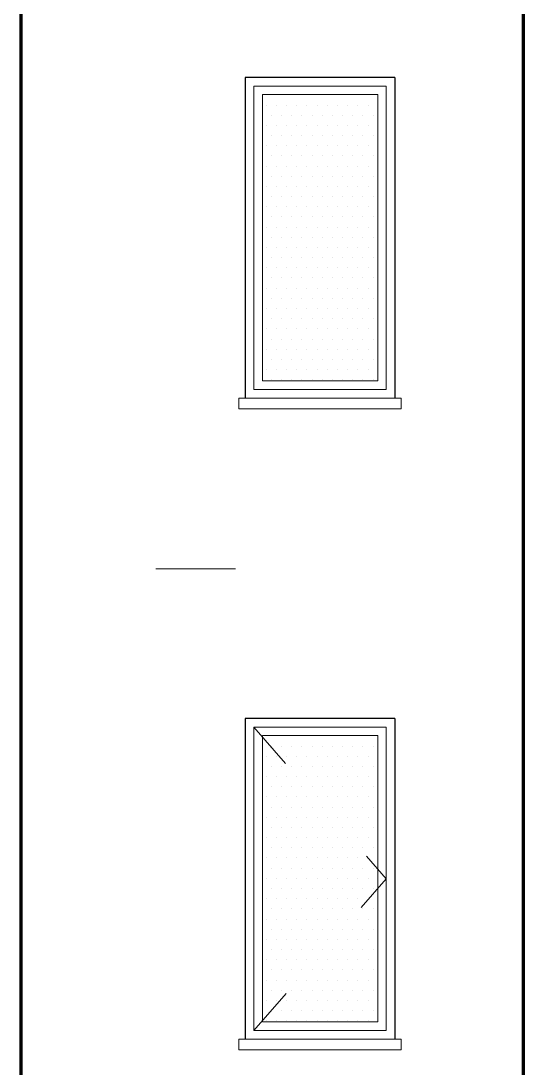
# Model space of a CAD drawing. Header units: millimetres. Extents: x 2016.56 to 2021.8, y 13721.83 to 13722.48.
# Drawn here: x 2021.5835 to 2021.6305, y 13721.9982 to 13722.0962 of the extents above; entities that cross this region are included whole.
import ezdxf

# ---------------------------------------------------------------- set-up
doc = ezdxf.new("R2010")
doc.units = ezdxf.units.MM
doc.linetypes.add('ACAD_ISO07W100', pattern=[3, 0, -3])
doc.linetypes.add('HIDDEN', pattern=[0.375, 0.25, -0.125])
doc.layers.get('0').update_dxf_attribs({"lineweight": 20})
for name, color, linetype, lineweight in [('0.3', 150, 'Continuous', 30), ('1.00', 232, 'Continuous', 100), ('DUVAR', 4, 'Continuous', 40), ('PENCERE', 3, 'Continuous', 13), ('TEFRİŞ', 11, 'Continuous', 9)]:
    doc.layers.add(name, color=color, linetype=linetype, lineweight=lineweight)

msp = doc.modelspace()

# ---------------------------------------------------------------- linework, layer by layer
for p, q in [((2021.605324, 13722.090138), (2021.605324, 13722.061738)), ((2021.617724, 13722.090138), (2021.605324, 13722.090138)), ((2021.617724, 13722.090138), (2021.617724, 13722.061738)), ((2021.606124, 13722.089338), (2021.616924, 13722.089338)), ((2021.606124, 13722.062538), (2021.606124, 13722.089338)), ((2021.616924, 13722.062538), (2021.616924, 13722.089338)), ((2021.606124, 13722.062538), (2021.616924, 13722.062538)), ((2021.605324, 13722.061738), (2021.617724, 13722.061738)), ((2021.603924, 13722.060938), (2021.619124, 13722.060938)), ((2021.603924, 13722.059938), (2021.603924, 13722.060938)), ((2021.619124, 13722.059938), (2021.619124, 13722.060938)), ((2021.603924, 13722.059938), (2021.619124, 13722.059938)), ((2021.605324, 13722.030138), (2021.605324, 13722.001738)), ((2021.617724, 13722.030138), (2021.605324, 13722.030138)), ((2021.617724, 13722.030138), (2021.617724, 13722.001738)), ((2021.606124, 13722.029338), (2021.616924, 13722.029338)), ((2021.606124, 13722.002538), (2021.606124, 13722.029338)), ((2021.616924, 13722.002538), (2021.616924, 13722.029338)), ((2021.606124, 13722.002538), (2021.616924, 13722.002538)), ((2021.605324, 13722.001738), (2021.617724, 13722.001738)), ((2021.603924, 13722.000938), (2021.619124, 13722.000938)), ((2021.603924, 13721.999938), (2021.603924, 13722.000938)), ((2021.619124, 13721.999938), (2021.619124, 13722.000938)), ((2021.603924, 13721.999938), (2021.619124, 13721.999938))]:
    msp.add_line(p, q)
at = {"layer": '0.3'}
for p, q in [((2021.604524, 13722.090938), (2021.604524, 13722.060938)), ((2021.618524, 13722.090938), (2021.604524, 13722.090938)), ((2021.618524, 13722.090938), (2021.618524, 13722.060938)), ((2021.604524, 13722.030938), (2021.604524, 13722.000938)), ((2021.618524, 13722.030938), (2021.604524, 13722.030938)), ((2021.618524, 13722.030938), (2021.618524, 13722.000938))]:
    msp.add_line(p, q, dxfattribs=at)
at = {"layer": '1.00'}
for p, q in [((2021.583524, 13722.397538), (2021.583524, 13721.978538)), ((2021.630524, 13722.397738), (2021.630524, 13721.978538))]:
    msp.add_line(p, q, dxfattribs=at)
at = {"layer": 'DUVAR'}
for p, q in [((2021.606964, 13722.089322), (2021.606964, 13722.089322)), ((2021.607916, 13722.089322), (2021.607916, 13722.089322)), ((2021.608869, 13722.089322), (2021.608869, 13722.089322)), ((2021.609821, 13722.089322), (2021.609821, 13722.089322)), ((2021.610774, 13722.089322), (2021.610774, 13722.089322)), ((2021.611726, 13722.089322), (2021.611726, 13722.089322)), ((2021.612679, 13722.089322), (2021.612679, 13722.089322)), ((2021.613631, 13722.089322), (2021.613631, 13722.089322)), ((2021.614584, 13722.089322), (2021.614584, 13722.089322)), ((2021.615536, 13722.089322), (2021.615536, 13722.089322)), ((2021.616489, 13722.089322), (2021.616489, 13722.089322)), ((2021.606488, 13722.088369), (2021.606488, 13722.088369)), ((2021.60744, 13722.088369), (2021.60744, 13722.088369)), ((2021.608393, 13722.088369), (2021.608393, 13722.088369)), ((2021.609345, 13722.088369), (2021.609345, 13722.088369)), ((2021.610298, 13722.088369), (2021.610298, 13722.088369)), ((2021.61125, 13722.088369), (2021.61125, 13722.088369)), ((2021.612203, 13722.088369), (2021.612203, 13722.088369)), ((2021.613155, 13722.088369), (2021.613155, 13722.088369)), ((2021.614108, 13722.088369), (2021.614108, 13722.088369)), ((2021.61506, 13722.088369), (2021.61506, 13722.088369)), ((2021.616013, 13722.088369), (2021.616013, 13722.088369)), ((2021.606964, 13722.087417), (2021.606964, 13722.087417)), ((2021.607916, 13722.087417), (2021.607916, 13722.087417)), ((2021.608869, 13722.087417), (2021.608869, 13722.087417)), ((2021.609821, 13722.087417), (2021.609821, 13722.087417)), ((2021.610774, 13722.087417), (2021.610774, 13722.087417)), ((2021.611726, 13722.087417), (2021.611726, 13722.087417)), ((2021.612679, 13722.087417), (2021.612679, 13722.087417)), ((2021.613631, 13722.087417), (2021.613631, 13722.087417)), ((2021.614584, 13722.087417), (2021.614584, 13722.087417)), ((2021.615536, 13722.087417), (2021.615536, 13722.087417)), ((2021.616489, 13722.087417), (2021.616489, 13722.087417)), ((2021.606488, 13722.086464), (2021.606488, 13722.086464)), ((2021.60744, 13722.086464), (2021.60744, 13722.086464)), ((2021.608393, 13722.086464), (2021.608393, 13722.086464)), ((2021.609345, 13722.086464), (2021.609345, 13722.086464)), ((2021.610298, 13722.086464), (2021.610298, 13722.086464)), ((2021.61125, 13722.086464), (2021.61125, 13722.086464)), ((2021.612203, 13722.086464), (2021.612203, 13722.086464)), ((2021.613155, 13722.086464), (2021.613155, 13722.086464)), ((2021.614108, 13722.086464), (2021.614108, 13722.086464)), ((2021.61506, 13722.086464), (2021.61506, 13722.086464)), ((2021.616013, 13722.086464), (2021.616013, 13722.086464)), ((2021.606964, 13722.085512), (2021.606964, 13722.085512)), ((2021.607916, 13722.085512), (2021.607916, 13722.085512)), ((2021.608869, 13722.085512), (2021.608869, 13722.085512)), ((2021.609821, 13722.085512), (2021.609821, 13722.085512)), ((2021.610774, 13722.085512), (2021.610774, 13722.085512)), ((2021.611726, 13722.085512), (2021.611726, 13722.085512)), ((2021.612679, 13722.085512), (2021.612679, 13722.085512)), ((2021.613631, 13722.085512), (2021.613631, 13722.085512)), ((2021.614584, 13722.085512), (2021.614584, 13722.085512)), ((2021.615536, 13722.085512), (2021.615536, 13722.085512)), ((2021.616489, 13722.085512), (2021.616489, 13722.085512)), ((2021.606488, 13722.084559), (2021.606488, 13722.084559)), ((2021.60744, 13722.084559), (2021.60744, 13722.084559)), ((2021.608393, 13722.084559), (2021.608393, 13722.084559)), ((2021.609345, 13722.084559), (2021.609345, 13722.084559)), ((2021.610298, 13722.084559), (2021.610298, 13722.084559)), ((2021.61125, 13722.084559), (2021.61125, 13722.084559)), ((2021.612203, 13722.084559), (2021.612203, 13722.084559)), ((2021.613155, 13722.084559), (2021.613155, 13722.084559)), ((2021.614108, 13722.084559), (2021.614108, 13722.084559)), ((2021.61506, 13722.084559), (2021.61506, 13722.084559)), ((2021.616013, 13722.084559), (2021.616013, 13722.084559)), ((2021.606964, 13722.083607), (2021.606964, 13722.083607)), ((2021.607916, 13722.083607), (2021.607916, 13722.083607)), ((2021.608869, 13722.083607), (2021.608869, 13722.083607)), ((2021.609821, 13722.083607), (2021.609821, 13722.083607)), ((2021.610774, 13722.083607), (2021.610774, 13722.083607)), ((2021.611726, 13722.083607), (2021.611726, 13722.083607)), ((2021.612679, 13722.083607), (2021.612679, 13722.083607)), ((2021.613631, 13722.083607), (2021.613631, 13722.083607)), ((2021.614584, 13722.083607), (2021.614584, 13722.083607)), ((2021.615536, 13722.083607), (2021.615536, 13722.083607)), ((2021.616489, 13722.083607), (2021.616489, 13722.083607)), ((2021.606488, 13722.082654), (2021.606488, 13722.082654)), ((2021.606964, 13722.081702), (2021.606964, 13722.081702)), ((2021.60744, 13722.082654), (2021.60744, 13722.082654)), ((2021.607916, 13722.081702), (2021.607916, 13722.081702)), ((2021.608393, 13722.082654), (2021.608393, 13722.082654)), ((2021.608869, 13722.081702), (2021.608869, 13722.081702)), ((2021.609345, 13722.082654), (2021.609345, 13722.082654)), ((2021.609821, 13722.081702), (2021.609821, 13722.081702)), ((2021.610298, 13722.082654), (2021.610298, 13722.082654)), ((2021.610774, 13722.081702), (2021.610774, 13722.081702)), ((2021.61125, 13722.082654), (2021.61125, 13722.082654)), ((2021.611726, 13722.081702), (2021.611726, 13722.081702)), ((2021.612203, 13722.082654), (2021.612203, 13722.082654)), ((2021.612679, 13722.081702), (2021.612679, 13722.081702)), ((2021.613155, 13722.082654), (2021.613155, 13722.082654)), ((2021.613631, 13722.081702), (2021.613631, 13722.081702)), ((2021.614108, 13722.082654), (2021.614108, 13722.082654)), ((2021.614584, 13722.081702), (2021.614584, 13722.081702)), ((2021.61506, 13722.082654), (2021.61506, 13722.082654)), ((2021.615536, 13722.081702), (2021.615536, 13722.081702)), ((2021.616013, 13722.082654), (2021.616013, 13722.082654)), ((2021.616489, 13722.081702), (2021.616489, 13722.081702)), ((2021.606488, 13722.080749), (2021.606488, 13722.080749)), ((2021.60744, 13722.080749), (2021.60744, 13722.080749)), ((2021.608393, 13722.080749), (2021.608393, 13722.080749)), ((2021.609345, 13722.080749), (2021.609345, 13722.080749)), ((2021.610298, 13722.080749), (2021.610298, 13722.080749)), ((2021.61125, 13722.080749), (2021.61125, 13722.080749)), ((2021.612203, 13722.080749), (2021.612203, 13722.080749)), ((2021.613155, 13722.080749), (2021.613155, 13722.080749)), ((2021.614108, 13722.080749), (2021.614108, 13722.080749)), ((2021.61506, 13722.080749), (2021.61506, 13722.080749)), ((2021.616013, 13722.080749), (2021.616013, 13722.080749)), ((2021.606964, 13722.079797), (2021.606964, 13722.079797)), ((2021.607916, 13722.079797), (2021.607916, 13722.079797)), ((2021.608869, 13722.079797), (2021.608869, 13722.079797)), ((2021.609821, 13722.079797), (2021.609821, 13722.079797)), ((2021.610774, 13722.079797), (2021.610774, 13722.079797)), ((2021.611726, 13722.079797), (2021.611726, 13722.079797)), ((2021.612679, 13722.079797), (2021.612679, 13722.079797)), ((2021.613631, 13722.079797), (2021.613631, 13722.079797)), ((2021.614584, 13722.079797), (2021.614584, 13722.079797)), ((2021.615536, 13722.079797), (2021.615536, 13722.079797)), ((2021.616489, 13722.079797), (2021.616489, 13722.079797)), ((2021.606488, 13722.078844), (2021.606488, 13722.078844)), ((2021.60744, 13722.078844), (2021.60744, 13722.078844)), ((2021.608393, 13722.078844), (2021.608393, 13722.078844)), ((2021.609345, 13722.078844), (2021.609345, 13722.078844)), ((2021.610298, 13722.078844), (2021.610298, 13722.078844)), ((2021.61125, 13722.078844), (2021.61125, 13722.078844)), ((2021.612203, 13722.078844), (2021.612203, 13722.078844)), ((2021.613155, 13722.078844), (2021.613155, 13722.078844)), ((2021.614108, 13722.078844), (2021.614108, 13722.078844)), ((2021.61506, 13722.078844), (2021.61506, 13722.078844)), ((2021.616013, 13722.078844), (2021.616013, 13722.078844)), ((2021.606964, 13722.077892), (2021.606964, 13722.077892)), ((2021.607916, 13722.077892), (2021.607916, 13722.077892)), ((2021.608869, 13722.077892), (2021.608869, 13722.077892)), ((2021.609821, 13722.077892), (2021.609821, 13722.077892)), ((2021.610774, 13722.077892), (2021.610774, 13722.077892)), ((2021.611726, 13722.077892), (2021.611726, 13722.077892)), ((2021.612679, 13722.077892), (2021.612679, 13722.077892)), ((2021.613631, 13722.077892), (2021.613631, 13722.077892)), ((2021.614584, 13722.077892), (2021.614584, 13722.077892)), ((2021.615536, 13722.077892), (2021.615536, 13722.077892)), ((2021.616489, 13722.077892), (2021.616489, 13722.077892)), ((2021.606488, 13722.076939), (2021.606488, 13722.076939)), ((2021.60744, 13722.076939), (2021.60744, 13722.076939)), ((2021.608393, 13722.076939), (2021.608393, 13722.076939)), ((2021.609345, 13722.076939), (2021.609345, 13722.076939)), ((2021.610298, 13722.076939), (2021.610298, 13722.076939)), ((2021.61125, 13722.076939), (2021.61125, 13722.076939)), ((2021.612203, 13722.076939), (2021.612203, 13722.076939)), ((2021.613155, 13722.076939), (2021.613155, 13722.076939)), ((2021.614108, 13722.076939), (2021.614108, 13722.076939)), ((2021.61506, 13722.076939), (2021.61506, 13722.076939)), ((2021.616013, 13722.076939), (2021.616013, 13722.076939)), ((2021.606964, 13722.075987), (2021.606964, 13722.075987)), ((2021.607916, 13722.075987), (2021.607916, 13722.075987)), ((2021.608869, 13722.075987), (2021.608869, 13722.075987)), ((2021.609821, 13722.075987), (2021.609821, 13722.075987)), ((2021.610774, 13722.075987), (2021.610774, 13722.075987)), ((2021.611726, 13722.075987), (2021.611726, 13722.075987)), ((2021.612679, 13722.075987), (2021.612679, 13722.075987)), ((2021.613631, 13722.075987), (2021.613631, 13722.075987)), ((2021.614584, 13722.075987), (2021.614584, 13722.075987)), ((2021.615536, 13722.075987), (2021.615536, 13722.075987)), ((2021.616489, 13722.075987), (2021.616489, 13722.075987)), ((2021.606488, 13722.075034), (2021.606488, 13722.075034)), ((2021.60744, 13722.075034), (2021.60744, 13722.075034)), ((2021.608393, 13722.075034), (2021.608393, 13722.075034)), ((2021.609345, 13722.075034), (2021.609345, 13722.075034)), ((2021.610298, 13722.075034), (2021.610298, 13722.075034)), ((2021.61125, 13722.075034), (2021.61125, 13722.075034)), ((2021.612203, 13722.075034), (2021.612203, 13722.075034)), ((2021.613155, 13722.075034), (2021.613155, 13722.075034)), ((2021.614108, 13722.075034), (2021.614108, 13722.075034)), ((2021.61506, 13722.075034), (2021.61506, 13722.075034)), ((2021.616013, 13722.075034), (2021.616013, 13722.075034)), ((2021.606964, 13722.074082), (2021.606964, 13722.074082)), ((2021.607916, 13722.074082), (2021.607916, 13722.074082)), ((2021.608869, 13722.074082), (2021.608869, 13722.074082)), ((2021.609821, 13722.074082), (2021.609821, 13722.074082)), ((2021.610774, 13722.074082), (2021.610774, 13722.074082)), ((2021.611726, 13722.074082), (2021.611726, 13722.074082)), ((2021.612679, 13722.074082), (2021.612679, 13722.074082)), ((2021.613631, 13722.074082), (2021.613631, 13722.074082)), ((2021.614584, 13722.074082), (2021.614584, 13722.074082)), ((2021.615536, 13722.074082), (2021.615536, 13722.074082)), ((2021.616489, 13722.074082), (2021.616489, 13722.074082)), ((2021.606488, 13722.073129), (2021.606488, 13722.073129)), ((2021.60744, 13722.073129), (2021.60744, 13722.073129)), ((2021.608393, 13722.073129), (2021.608393, 13722.073129)), ((2021.609345, 13722.073129), (2021.609345, 13722.073129)), ((2021.610298, 13722.073129), (2021.610298, 13722.073129)), ((2021.61125, 13722.073129), (2021.61125, 13722.073129)), ((2021.612203, 13722.073129), (2021.612203, 13722.073129)), ((2021.613155, 13722.073129), (2021.613155, 13722.073129)), ((2021.614108, 13722.073129), (2021.614108, 13722.073129)), ((2021.61506, 13722.073129), (2021.61506, 13722.073129)), ((2021.616013, 13722.073129), (2021.616013, 13722.073129)), ((2021.606964, 13722.072177), (2021.606964, 13722.072177)), ((2021.607916, 13722.072177), (2021.607916, 13722.072177)), ((2021.608869, 13722.072177), (2021.608869, 13722.072177)), ((2021.609821, 13722.072177), (2021.609821, 13722.072177)), ((2021.610774, 13722.072177), (2021.610774, 13722.072177)), ((2021.611726, 13722.072177), (2021.611726, 13722.072177)), ((2021.612679, 13722.072177), (2021.612679, 13722.072177)), ((2021.613631, 13722.072177), (2021.613631, 13722.072177)), ((2021.614584, 13722.072177), (2021.614584, 13722.072177)), ((2021.615536, 13722.072177), (2021.615536, 13722.072177)), ((2021.616489, 13722.072177), (2021.616489, 13722.072177)), ((2021.606488, 13722.071224), (2021.606488, 13722.071224)), ((2021.60744, 13722.071224), (2021.60744, 13722.071224)), ((2021.608393, 13722.071224), (2021.608393, 13722.071224)), ((2021.609345, 13722.071224), (2021.609345, 13722.071224)), ((2021.610298, 13722.071224), (2021.610298, 13722.071224)), ((2021.61125, 13722.071224), (2021.61125, 13722.071224)), ((2021.612203, 13722.071224), (2021.612203, 13722.071224)), ((2021.613155, 13722.071224), (2021.613155, 13722.071224)), ((2021.614108, 13722.071224), (2021.614108, 13722.071224)), ((2021.61506, 13722.071224), (2021.61506, 13722.071224)), ((2021.616013, 13722.071224), (2021.616013, 13722.071224)), ((2021.606964, 13722.070272), (2021.606964, 13722.070272)), ((2021.607916, 13722.070272), (2021.607916, 13722.070272)), ((2021.608869, 13722.070272), (2021.608869, 13722.070272)), ((2021.609821, 13722.070272), (2021.609821, 13722.070272)), ((2021.610774, 13722.070272), (2021.610774, 13722.070272)), ((2021.611726, 13722.070272), (2021.611726, 13722.070272)), ((2021.612679, 13722.070272), (2021.612679, 13722.070272)), ((2021.613631, 13722.070272), (2021.613631, 13722.070272)), ((2021.614584, 13722.070272), (2021.614584, 13722.070272)), ((2021.615536, 13722.070272), (2021.615536, 13722.070272)), ((2021.616489, 13722.070272), (2021.616489, 13722.070272)), ((2021.606488, 13722.069319), (2021.606488, 13722.069319)), ((2021.60744, 13722.069319), (2021.60744, 13722.069319)), ((2021.608393, 13722.069319), (2021.608393, 13722.069319)), ((2021.609345, 13722.069319), (2021.609345, 13722.069319)), ((2021.610298, 13722.069319), (2021.610298, 13722.069319)), ((2021.61125, 13722.069319), (2021.61125, 13722.069319)), ((2021.612203, 13722.069319), (2021.612203, 13722.069319)), ((2021.613155, 13722.069319), (2021.613155, 13722.069319)), ((2021.614108, 13722.069319), (2021.614108, 13722.069319)), ((2021.61506, 13722.069319), (2021.61506, 13722.069319)), ((2021.616013, 13722.069319), (2021.616013, 13722.069319)), ((2021.606964, 13722.068367), (2021.606964, 13722.068367)), ((2021.607916, 13722.068367), (2021.607916, 13722.068367)), ((2021.608869, 13722.068367), (2021.608869, 13722.068367)), ((2021.609821, 13722.068367), (2021.609821, 13722.068367)), ((2021.610774, 13722.068367), (2021.610774, 13722.068367)), ((2021.611726, 13722.068367), (2021.611726, 13722.068367)), ((2021.612679, 13722.068367), (2021.612679, 13722.068367)), ((2021.613631, 13722.068367), (2021.613631, 13722.068367)), ((2021.614584, 13722.068367), (2021.614584, 13722.068367)), ((2021.615536, 13722.068367), (2021.615536, 13722.068367)), ((2021.616489, 13722.068367), (2021.616489, 13722.068367)), ((2021.606488, 13722.067414), (2021.606488, 13722.067414)), ((2021.60744, 13722.067414), (2021.60744, 13722.067414)), ((2021.608393, 13722.067414), (2021.608393, 13722.067414)), ((2021.609345, 13722.067414), (2021.609345, 13722.067414)), ((2021.610298, 13722.067414), (2021.610298, 13722.067414)), ((2021.61125, 13722.067414), (2021.61125, 13722.067414)), ((2021.612203, 13722.067414), (2021.612203, 13722.067414)), ((2021.613155, 13722.067414), (2021.613155, 13722.067414)), ((2021.614108, 13722.067414), (2021.614108, 13722.067414)), ((2021.61506, 13722.067414), (2021.61506, 13722.067414)), ((2021.616013, 13722.067414), (2021.616013, 13722.067414)), ((2021.606964, 13722.066462), (2021.606964, 13722.066462)), ((2021.607916, 13722.066462), (2021.607916, 13722.066462)), ((2021.608869, 13722.066462), (2021.608869, 13722.066462)), ((2021.609821, 13722.066462), (2021.609821, 13722.066462)), ((2021.610774, 13722.066462), (2021.610774, 13722.066462)), ((2021.611726, 13722.066462), (2021.611726, 13722.066462)), ((2021.612679, 13722.066462), (2021.612679, 13722.066462)), ((2021.613631, 13722.066462), (2021.613631, 13722.066462)), ((2021.614584, 13722.066462), (2021.614584, 13722.066462)), ((2021.615536, 13722.066462), (2021.615536, 13722.066462)), ((2021.616489, 13722.066462), (2021.616489, 13722.066462)), ((2021.606488, 13722.065509), (2021.606488, 13722.065509)), ((2021.60744, 13722.065509), (2021.60744, 13722.065509)), ((2021.608393, 13722.065509), (2021.608393, 13722.065509)), ((2021.609345, 13722.065509), (2021.609345, 13722.065509)), ((2021.610298, 13722.065509), (2021.610298, 13722.065509)), ((2021.61125, 13722.065509), (2021.61125, 13722.065509)), ((2021.612203, 13722.065509), (2021.612203, 13722.065509)), ((2021.613155, 13722.065509), (2021.613155, 13722.065509)), ((2021.614108, 13722.065509), (2021.614108, 13722.065509)), ((2021.61506, 13722.065509), (2021.61506, 13722.065509)), ((2021.616013, 13722.065509), (2021.616013, 13722.065509)), ((2021.606964, 13722.064557), (2021.606964, 13722.064557)), ((2021.607916, 13722.064557), (2021.607916, 13722.064557)), ((2021.608869, 13722.064557), (2021.608869, 13722.064557)), ((2021.609821, 13722.064557), (2021.609821, 13722.064557)), ((2021.610774, 13722.064557), (2021.610774, 13722.064557)), ((2021.611726, 13722.064557), (2021.611726, 13722.064557)), ((2021.612679, 13722.064557), (2021.612679, 13722.064557)), ((2021.613631, 13722.064557), (2021.613631, 13722.064557)), ((2021.614584, 13722.064557), (2021.614584, 13722.064557)), ((2021.615536, 13722.064557), (2021.615536, 13722.064557)), ((2021.616489, 13722.064557), (2021.616489, 13722.064557)), ((2021.606488, 13722.063604), (2021.606488, 13722.063604)), ((2021.60744, 13722.063604), (2021.60744, 13722.063604)), ((2021.608393, 13722.063604), (2021.608393, 13722.063604)), ((2021.609345, 13722.063604), (2021.609345, 13722.063604)), ((2021.610298, 13722.063604), (2021.610298, 13722.063604)), ((2021.61125, 13722.063604), (2021.61125, 13722.063604)), ((2021.612203, 13722.063604), (2021.612203, 13722.063604)), ((2021.613155, 13722.063604), (2021.613155, 13722.063604)), ((2021.614108, 13722.063604), (2021.614108, 13722.063604)), ((2021.61506, 13722.063604), (2021.61506, 13722.063604)), ((2021.616013, 13722.063604), (2021.616013, 13722.063604)), ((2021.606964, 13722.062652), (2021.606964, 13722.062652)), ((2021.607916, 13722.062652), (2021.607916, 13722.062652)), ((2021.608869, 13722.062652), (2021.608869, 13722.062652)), ((2021.609821, 13722.062652), (2021.609821, 13722.062652)), ((2021.610774, 13722.062652), (2021.610774, 13722.062652)), ((2021.611726, 13722.062652), (2021.611726, 13722.062652)), ((2021.612679, 13722.062652), (2021.612679, 13722.062652)), ((2021.613631, 13722.062652), (2021.613631, 13722.062652)), ((2021.614584, 13722.062652), (2021.614584, 13722.062652)), ((2021.615536, 13722.062652), (2021.615536, 13722.062652)), ((2021.616489, 13722.062652), (2021.616489, 13722.062652)), ((2021.606488, 13722.029314), (2021.606488, 13722.029314)), ((2021.60744, 13722.029314), (2021.60744, 13722.029314)), ((2021.608393, 13722.029314), (2021.608393, 13722.029314)), ((2021.609345, 13722.029314), (2021.609345, 13722.029314)), ((2021.610298, 13722.029314), (2021.610298, 13722.029314)), ((2021.61125, 13722.029314), (2021.61125, 13722.029314)), ((2021.612203, 13722.029314), (2021.612203, 13722.029314)), ((2021.613155, 13722.029314), (2021.613155, 13722.029314)), ((2021.614108, 13722.029314), (2021.614108, 13722.029314)), ((2021.61506, 13722.029314), (2021.61506, 13722.029314)), ((2021.616013, 13722.029314), (2021.616013, 13722.029314)), ((2021.606964, 13722.028362), (2021.606964, 13722.028362)), ((2021.607916, 13722.028362), (2021.607916, 13722.028362)), ((2021.608869, 13722.028362), (2021.608869, 13722.028362)), ((2021.609821, 13722.028362), (2021.609821, 13722.028362)), ((2021.610774, 13722.028362), (2021.610774, 13722.028362)), ((2021.611726, 13722.028362), (2021.611726, 13722.028362)), ((2021.612679, 13722.028362), (2021.612679, 13722.028362)), ((2021.613631, 13722.028362), (2021.613631, 13722.028362)), ((2021.614584, 13722.028362), (2021.614584, 13722.028362)), ((2021.615536, 13722.028362), (2021.615536, 13722.028362)), ((2021.616489, 13722.028362), (2021.616489, 13722.028362)), ((2021.606488, 13722.027409), (2021.606488, 13722.027409)), ((2021.60744, 13722.027409), (2021.60744, 13722.027409)), ((2021.608393, 13722.027409), (2021.608393, 13722.027409)), ((2021.609345, 13722.027409), (2021.609345, 13722.027409)), ((2021.610298, 13722.027409), (2021.610298, 13722.027409)), ((2021.61125, 13722.027409), (2021.61125, 13722.027409)), ((2021.612203, 13722.027409), (2021.612203, 13722.027409)), ((2021.613155, 13722.027409), (2021.613155, 13722.027409)), ((2021.614108, 13722.027409), (2021.614108, 13722.027409)), ((2021.61506, 13722.027409), (2021.61506, 13722.027409)), ((2021.616013, 13722.027409), (2021.616013, 13722.027409)), ((2021.606964, 13722.026457), (2021.606964, 13722.026457)), ((2021.607916, 13722.026457), (2021.607916, 13722.026457)), ((2021.608869, 13722.026457), (2021.608869, 13722.026457)), ((2021.609821, 13722.026457), (2021.609821, 13722.026457)), ((2021.610774, 13722.026457), (2021.610774, 13722.026457)), ((2021.611726, 13722.026457), (2021.611726, 13722.026457)), ((2021.612679, 13722.026457), (2021.612679, 13722.026457)), ((2021.613631, 13722.026457), (2021.613631, 13722.026457)), ((2021.614584, 13722.026457), (2021.614584, 13722.026457)), ((2021.615536, 13722.026457), (2021.615536, 13722.026457)), ((2021.616489, 13722.026457), (2021.616489, 13722.026457)), ((2021.606488, 13722.025504), (2021.606488, 13722.025504)), ((2021.60744, 13722.025504), (2021.60744, 13722.025504)), ((2021.608393, 13722.025504), (2021.608393, 13722.025504)), ((2021.609345, 13722.025504), (2021.609345, 13722.025504)), ((2021.610298, 13722.025504), (2021.610298, 13722.025504)), ((2021.61125, 13722.025504), (2021.61125, 13722.025504)), ((2021.612203, 13722.025504), (2021.612203, 13722.025504)), ((2021.613155, 13722.025504), (2021.613155, 13722.025504)), ((2021.614108, 13722.025504), (2021.614108, 13722.025504)), ((2021.61506, 13722.025504), (2021.61506, 13722.025504)), ((2021.616013, 13722.025504), (2021.616013, 13722.025504)), ((2021.606964, 13722.024552), (2021.606964, 13722.024552)), ((2021.607916, 13722.024552), (2021.607916, 13722.024552)), ((2021.608869, 13722.024552), (2021.608869, 13722.024552)), ((2021.609821, 13722.024552), (2021.609821, 13722.024552)), ((2021.610774, 13722.024552), (2021.610774, 13722.024552)), ((2021.611726, 13722.024552), (2021.611726, 13722.024552)), ((2021.612679, 13722.024552), (2021.612679, 13722.024552)), ((2021.613631, 13722.024552), (2021.613631, 13722.024552)), ((2021.614584, 13722.024552), (2021.614584, 13722.024552)), ((2021.615536, 13722.024552), (2021.615536, 13722.024552)), ((2021.616489, 13722.024552), (2021.616489, 13722.024552)), ((2021.606488, 13722.023599), (2021.606488, 13722.023599)), ((2021.60744, 13722.023599), (2021.60744, 13722.023599)), ((2021.608393, 13722.023599), (2021.608393, 13722.023599)), ((2021.609345, 13722.023599), (2021.609345, 13722.023599)), ((2021.610298, 13722.023599), (2021.610298, 13722.023599)), ((2021.61125, 13722.023599), (2021.61125, 13722.023599)), ((2021.612203, 13722.023599), (2021.612203, 13722.023599)), ((2021.613155, 13722.023599), (2021.613155, 13722.023599)), ((2021.614108, 13722.023599), (2021.614108, 13722.023599)), ((2021.61506, 13722.023599), (2021.61506, 13722.023599)), ((2021.616013, 13722.023599), (2021.616013, 13722.023599)), ((2021.606964, 13722.022647), (2021.606964, 13722.022647)), ((2021.607916, 13722.022647), (2021.607916, 13722.022647)), ((2021.608869, 13722.022647), (2021.608869, 13722.022647)), ((2021.609821, 13722.022647), (2021.609821, 13722.022647)), ((2021.610774, 13722.022647), (2021.610774, 13722.022647)), ((2021.611726, 13722.022647), (2021.611726, 13722.022647)), ((2021.612679, 13722.022647), (2021.612679, 13722.022647)), ((2021.613631, 13722.022647), (2021.613631, 13722.022647)), ((2021.614584, 13722.022647), (2021.614584, 13722.022647)), ((2021.615536, 13722.022647), (2021.615536, 13722.022647)), ((2021.616489, 13722.022647), (2021.616489, 13722.022647)), ((2021.606488, 13722.021694), (2021.606488, 13722.021694)), ((2021.60744, 13722.021694), (2021.60744, 13722.021694)), ((2021.608393, 13722.021694), (2021.608393, 13722.021694)), ((2021.609345, 13722.021694), (2021.609345, 13722.021694)), ((2021.610298, 13722.021694), (2021.610298, 13722.021694)), ((2021.61125, 13722.021694), (2021.61125, 13722.021694)), ((2021.612203, 13722.021694), (2021.612203, 13722.021694)), ((2021.613155, 13722.021694), (2021.613155, 13722.021694)), ((2021.614108, 13722.021694), (2021.614108, 13722.021694)), ((2021.61506, 13722.021694), (2021.61506, 13722.021694)), ((2021.616013, 13722.021694), (2021.616013, 13722.021694)), ((2021.606964, 13722.020742), (2021.606964, 13722.020742)), ((2021.607916, 13722.020742), (2021.607916, 13722.020742)), ((2021.608869, 13722.020742), (2021.608869, 13722.020742)), ((2021.609821, 13722.020742), (2021.609821, 13722.020742)), ((2021.610774, 13722.020742), (2021.610774, 13722.020742)), ((2021.611726, 13722.020742), (2021.611726, 13722.020742)), ((2021.612679, 13722.020742), (2021.612679, 13722.020742)), ((2021.613631, 13722.020742), (2021.613631, 13722.020742)), ((2021.614584, 13722.020742), (2021.614584, 13722.020742)), ((2021.615536, 13722.020742), (2021.615536, 13722.020742)), ((2021.616489, 13722.020742), (2021.616489, 13722.020742)), ((2021.606488, 13722.019789), (2021.606488, 13722.019789)), ((2021.60744, 13722.019789), (2021.60744, 13722.019789)), ((2021.608393, 13722.019789), (2021.608393, 13722.019789)), ((2021.609345, 13722.019789), (2021.609345, 13722.019789)), ((2021.610298, 13722.019789), (2021.610298, 13722.019789)), ((2021.61125, 13722.019789), (2021.61125, 13722.019789)), ((2021.612203, 13722.019789), (2021.612203, 13722.019789)), ((2021.613155, 13722.019789), (2021.613155, 13722.019789)), ((2021.614108, 13722.019789), (2021.614108, 13722.019789)), ((2021.61506, 13722.019789), (2021.61506, 13722.019789)), ((2021.616013, 13722.019789), (2021.616013, 13722.019789)), ((2021.606964, 13722.018837), (2021.606964, 13722.018837)), ((2021.607916, 13722.018837), (2021.607916, 13722.018837)), ((2021.608869, 13722.018837), (2021.608869, 13722.018837)), ((2021.609821, 13722.018837), (2021.609821, 13722.018837)), ((2021.610774, 13722.018837), (2021.610774, 13722.018837)), ((2021.611726, 13722.018837), (2021.611726, 13722.018837)), ((2021.612679, 13722.018837), (2021.612679, 13722.018837)), ((2021.613631, 13722.018837), (2021.613631, 13722.018837)), ((2021.614584, 13722.018837), (2021.614584, 13722.018837)), ((2021.615536, 13722.018837), (2021.615536, 13722.018837)), ((2021.616489, 13722.018837), (2021.616489, 13722.018837)), ((2021.606488, 13722.017884), (2021.606488, 13722.017884)), ((2021.60744, 13722.017884), (2021.60744, 13722.017884)), ((2021.608393, 13722.017884), (2021.608393, 13722.017884)), ((2021.609345, 13722.017884), (2021.609345, 13722.017884)), ((2021.610298, 13722.017884), (2021.610298, 13722.017884)), ((2021.61125, 13722.017884), (2021.61125, 13722.017884)), ((2021.612203, 13722.017884), (2021.612203, 13722.017884)), ((2021.613155, 13722.017884), (2021.613155, 13722.017884)), ((2021.614108, 13722.017884), (2021.614108, 13722.017884)), ((2021.61506, 13722.017884), (2021.61506, 13722.017884)), ((2021.616013, 13722.017884), (2021.616013, 13722.017884)), ((2021.606964, 13722.016932), (2021.606964, 13722.016932)), ((2021.607916, 13722.016932), (2021.607916, 13722.016932)), ((2021.608869, 13722.016932), (2021.608869, 13722.016932)), ((2021.609821, 13722.016932), (2021.609821, 13722.016932)), ((2021.610774, 13722.016932), (2021.610774, 13722.016932)), ((2021.611726, 13722.016932), (2021.611726, 13722.016932)), ((2021.612679, 13722.016932), (2021.612679, 13722.016932)), ((2021.613631, 13722.016932), (2021.613631, 13722.016932)), ((2021.614584, 13722.016932), (2021.614584, 13722.016932)), ((2021.615536, 13722.016932), (2021.615536, 13722.016932)), ((2021.616489, 13722.016932), (2021.616489, 13722.016932)), ((2021.606488, 13722.015979), (2021.606488, 13722.015979)), ((2021.60744, 13722.015979), (2021.60744, 13722.015979)), ((2021.608393, 13722.015979), (2021.608393, 13722.015979)), ((2021.609345, 13722.015979), (2021.609345, 13722.015979)), ((2021.610298, 13722.015979), (2021.610298, 13722.015979)), ((2021.61125, 13722.015979), (2021.61125, 13722.015979)), ((2021.612203, 13722.015979), (2021.612203, 13722.015979)), ((2021.613155, 13722.015979), (2021.613155, 13722.015979)), ((2021.614108, 13722.015979), (2021.614108, 13722.015979)), ((2021.61506, 13722.015979), (2021.61506, 13722.015979)), ((2021.616013, 13722.015979), (2021.616013, 13722.015979)), ((2021.606488, 13722.014074), (2021.606488, 13722.014074)), ((2021.606964, 13722.015027), (2021.606964, 13722.015027)), ((2021.60744, 13722.014074), (2021.60744, 13722.014074)), ((2021.607916, 13722.015027), (2021.607916, 13722.015027)), ((2021.608393, 13722.014074), (2021.608393, 13722.014074)), ((2021.608869, 13722.015027), (2021.608869, 13722.015027)), ((2021.609345, 13722.014074), (2021.609345, 13722.014074)), ((2021.609821, 13722.015027), (2021.609821, 13722.015027)), ((2021.610298, 13722.014074), (2021.610298, 13722.014074)), ((2021.610774, 13722.015027), (2021.610774, 13722.015027)), ((2021.61125, 13722.014074), (2021.61125, 13722.014074)), ((2021.611726, 13722.015027), (2021.611726, 13722.015027)), ((2021.612203, 13722.014074), (2021.612203, 13722.014074)), ((2021.612679, 13722.015027), (2021.612679, 13722.015027)), ((2021.613155, 13722.014074), (2021.613155, 13722.014074)), ((2021.613631, 13722.015027), (2021.613631, 13722.015027)), ((2021.614108, 13722.014074), (2021.614108, 13722.014074)), ((2021.614584, 13722.015027), (2021.614584, 13722.015027)), ((2021.61506, 13722.014074), (2021.61506, 13722.014074)), ((2021.615536, 13722.015027), (2021.615536, 13722.015027)), ((2021.616013, 13722.014074), (2021.616013, 13722.014074)), ((2021.616489, 13722.015027), (2021.616489, 13722.015027)), ((2021.606964, 13722.013122), (2021.606964, 13722.013122)), ((2021.607916, 13722.013122), (2021.607916, 13722.013122)), ((2021.608869, 13722.013122), (2021.608869, 13722.013122)), ((2021.609821, 13722.013122), (2021.609821, 13722.013122)), ((2021.610774, 13722.013122), (2021.610774, 13722.013122)), ((2021.611726, 13722.013122), (2021.611726, 13722.013122)), ((2021.612679, 13722.013122), (2021.612679, 13722.013122)), ((2021.613631, 13722.013122), (2021.613631, 13722.013122)), ((2021.614584, 13722.013122), (2021.614584, 13722.013122)), ((2021.615536, 13722.013122), (2021.615536, 13722.013122)), ((2021.616489, 13722.013122), (2021.616489, 13722.013122)), ((2021.606488, 13722.012169), (2021.606488, 13722.012169)), ((2021.60744, 13722.012169), (2021.60744, 13722.012169)), ((2021.608393, 13722.012169), (2021.608393, 13722.012169)), ((2021.609345, 13722.012169), (2021.609345, 13722.012169)), ((2021.610298, 13722.012169), (2021.610298, 13722.012169)), ((2021.61125, 13722.012169), (2021.61125, 13722.012169)), ((2021.612203, 13722.012169), (2021.612203, 13722.012169)), ((2021.613155, 13722.012169), (2021.613155, 13722.012169)), ((2021.614108, 13722.012169), (2021.614108, 13722.012169)), ((2021.61506, 13722.012169), (2021.61506, 13722.012169)), ((2021.616013, 13722.012169), (2021.616013, 13722.012169)), ((2021.606964, 13722.011217), (2021.606964, 13722.011217)), ((2021.607916, 13722.011217), (2021.607916, 13722.011217)), ((2021.608869, 13722.011217), (2021.608869, 13722.011217)), ((2021.609821, 13722.011217), (2021.609821, 13722.011217)), ((2021.610774, 13722.011217), (2021.610774, 13722.011217)), ((2021.611726, 13722.011217), (2021.611726, 13722.011217)), ((2021.612679, 13722.011217), (2021.612679, 13722.011217)), ((2021.613631, 13722.011217), (2021.613631, 13722.011217)), ((2021.614584, 13722.011217), (2021.614584, 13722.011217)), ((2021.615536, 13722.011217), (2021.615536, 13722.011217)), ((2021.616489, 13722.011217), (2021.616489, 13722.011217)), ((2021.606488, 13722.010264), (2021.606488, 13722.010264)), ((2021.60744, 13722.010264), (2021.60744, 13722.010264)), ((2021.608393, 13722.010264), (2021.608393, 13722.010264)), ((2021.609345, 13722.010264), (2021.609345, 13722.010264)), ((2021.610298, 13722.010264), (2021.610298, 13722.010264)), ((2021.61125, 13722.010264), (2021.61125, 13722.010264)), ((2021.612203, 13722.010264), (2021.612203, 13722.010264)), ((2021.613155, 13722.010264), (2021.613155, 13722.010264)), ((2021.614108, 13722.010264), (2021.614108, 13722.010264)), ((2021.61506, 13722.010264), (2021.61506, 13722.010264)), ((2021.616013, 13722.010264), (2021.616013, 13722.010264)), ((2021.606964, 13722.009312), (2021.606964, 13722.009312)), ((2021.607916, 13722.009312), (2021.607916, 13722.009312)), ((2021.608869, 13722.009312), (2021.608869, 13722.009312)), ((2021.609821, 13722.009312), (2021.609821, 13722.009312)), ((2021.610774, 13722.009312), (2021.610774, 13722.009312)), ((2021.611726, 13722.009312), (2021.611726, 13722.009312)), ((2021.612679, 13722.009312), (2021.612679, 13722.009312)), ((2021.613631, 13722.009312), (2021.613631, 13722.009312)), ((2021.614584, 13722.009312), (2021.614584, 13722.009312)), ((2021.615536, 13722.009312), (2021.615536, 13722.009312)), ((2021.616489, 13722.009312), (2021.616489, 13722.009312)), ((2021.606488, 13722.008359), (2021.606488, 13722.008359)), ((2021.60744, 13722.008359), (2021.60744, 13722.008359)), ((2021.608393, 13722.008359), (2021.608393, 13722.008359)), ((2021.609345, 13722.008359), (2021.609345, 13722.008359)), ((2021.610298, 13722.008359), (2021.610298, 13722.008359)), ((2021.61125, 13722.008359), (2021.61125, 13722.008359)), ((2021.612203, 13722.008359), (2021.612203, 13722.008359)), ((2021.613155, 13722.008359), (2021.613155, 13722.008359)), ((2021.614108, 13722.008359), (2021.614108, 13722.008359)), ((2021.61506, 13722.008359), (2021.61506, 13722.008359)), ((2021.616013, 13722.008359), (2021.616013, 13722.008359)), ((2021.606964, 13722.007407), (2021.606964, 13722.007407)), ((2021.607916, 13722.007407), (2021.607916, 13722.007407)), ((2021.608869, 13722.007407), (2021.608869, 13722.007407)), ((2021.609821, 13722.007407), (2021.609821, 13722.007407)), ((2021.610774, 13722.007407), (2021.610774, 13722.007407)), ((2021.611726, 13722.007407), (2021.611726, 13722.007407)), ((2021.612679, 13722.007407), (2021.612679, 13722.007407)), ((2021.613631, 13722.007407), (2021.613631, 13722.007407)), ((2021.614584, 13722.007407), (2021.614584, 13722.007407)), ((2021.615536, 13722.007407), (2021.615536, 13722.007407)), ((2021.616489, 13722.007407), (2021.616489, 13722.007407)), ((2021.606488, 13722.006454), (2021.606488, 13722.006454)), ((2021.60744, 13722.006454), (2021.60744, 13722.006454)), ((2021.608393, 13722.006454), (2021.608393, 13722.006454)), ((2021.609345, 13722.006454), (2021.609345, 13722.006454)), ((2021.610298, 13722.006454), (2021.610298, 13722.006454)), ((2021.61125, 13722.006454), (2021.61125, 13722.006454)), ((2021.612203, 13722.006454), (2021.612203, 13722.006454)), ((2021.613155, 13722.006454), (2021.613155, 13722.006454)), ((2021.614108, 13722.006454), (2021.614108, 13722.006454)), ((2021.61506, 13722.006454), (2021.61506, 13722.006454)), ((2021.616013, 13722.006454), (2021.616013, 13722.006454)), ((2021.606964, 13722.005502), (2021.606964, 13722.005502)), ((2021.607916, 13722.005502), (2021.607916, 13722.005502)), ((2021.608869, 13722.005502), (2021.608869, 13722.005502)), ((2021.609821, 13722.005502), (2021.609821, 13722.005502)), ((2021.610774, 13722.005502), (2021.610774, 13722.005502)), ((2021.611726, 13722.005502), (2021.611726, 13722.005502)), ((2021.612679, 13722.005502), (2021.612679, 13722.005502)), ((2021.613631, 13722.005502), (2021.613631, 13722.005502)), ((2021.614584, 13722.005502), (2021.614584, 13722.005502)), ((2021.615536, 13722.005502), (2021.615536, 13722.005502)), ((2021.616489, 13722.005502), (2021.616489, 13722.005502)), ((2021.606488, 13722.004549), (2021.606488, 13722.004549)), ((2021.60744, 13722.004549), (2021.60744, 13722.004549)), ((2021.608393, 13722.004549), (2021.608393, 13722.004549)), ((2021.609345, 13722.004549), (2021.609345, 13722.004549)), ((2021.610298, 13722.004549), (2021.610298, 13722.004549)), ((2021.61125, 13722.004549), (2021.61125, 13722.004549)), ((2021.612203, 13722.004549), (2021.612203, 13722.004549)), ((2021.613155, 13722.004549), (2021.613155, 13722.004549)), ((2021.614108, 13722.004549), (2021.614108, 13722.004549)), ((2021.61506, 13722.004549), (2021.61506, 13722.004549)), ((2021.616013, 13722.004549), (2021.616013, 13722.004549)), ((2021.606964, 13722.003597), (2021.606964, 13722.003597)), ((2021.607916, 13722.003597), (2021.607916, 13722.003597)), ((2021.608869, 13722.003597), (2021.608869, 13722.003597)), ((2021.609821, 13722.003597), (2021.609821, 13722.003597)), ((2021.610774, 13722.003597), (2021.610774, 13722.003597)), ((2021.611726, 13722.003597), (2021.611726, 13722.003597)), ((2021.612679, 13722.003597), (2021.612679, 13722.003597)), ((2021.613631, 13722.003597), (2021.613631, 13722.003597)), ((2021.614584, 13722.003597), (2021.614584, 13722.003597)), ((2021.615536, 13722.003597), (2021.615536, 13722.003597)), ((2021.616489, 13722.003597), (2021.616489, 13722.003597)), ((2021.606488, 13722.002644), (2021.606488, 13722.002644)), ((2021.60744, 13722.002644), (2021.60744, 13722.002644)), ((2021.608393, 13722.002644), (2021.608393, 13722.002644)), ((2021.609345, 13722.002644), (2021.609345, 13722.002644)), ((2021.610298, 13722.002644), (2021.610298, 13722.002644)), ((2021.61125, 13722.002644), (2021.61125, 13722.002644)), ((2021.612203, 13722.002644), (2021.612203, 13722.002644)), ((2021.613155, 13722.002644), (2021.613155, 13722.002644)), ((2021.614108, 13722.002644), (2021.614108, 13722.002644)), ((2021.61506, 13722.002644), (2021.61506, 13722.002644)), ((2021.616013, 13722.002644), (2021.616013, 13722.002644))]:
    msp.add_line(p, q, dxfattribs=at)
at = {"layer": 'PENCERE', "linetype": 'ACAD_ISO07W100'}
msp.add_line((2021.60362, 13722.044938), (2021.596158, 13722.044938), dxfattribs=at)
at = {"layer": 'TEFRİŞ', "linetype": 'HIDDEN', "ltscale": 10}
for p, q in [((2021.605324, 13722.030138), (2021.608291, 13722.026737)), ((2021.61586, 13722.018062), (2021.617713, 13722.015938)), ((2021.617713, 13722.015938), (2021.615378, 13722.01326)), ((2021.608339, 13722.005193), (2021.605324, 13722.001738))]:
    msp.add_line(p, q, dxfattribs=at)

doc.saveas('drawing.dxf')
